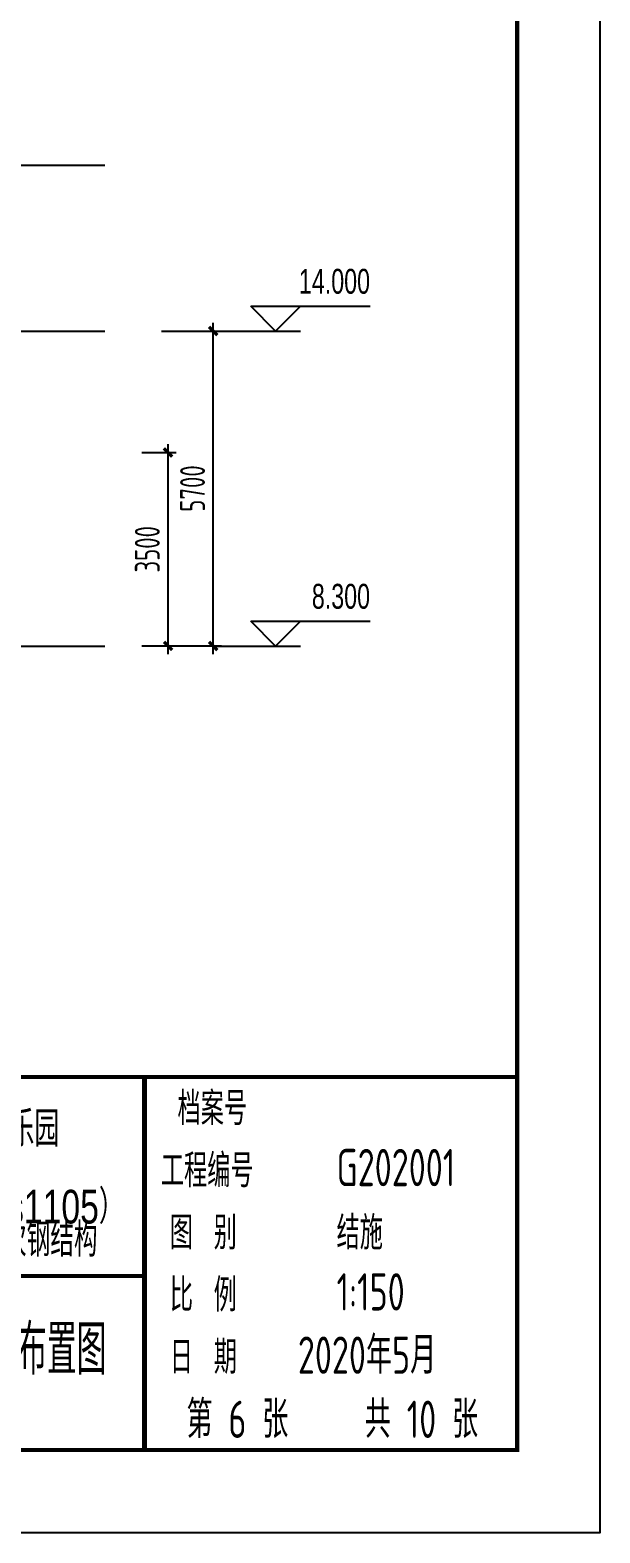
# Model space of a CAD drawing. Extents: x -803796 to -501762, y -1479216 to -846035.
# Drawn here: x -512085 to -501762, y -1196376 to -1169180 of the extents above; entities that cross this region are included whole.
import ezdxf
from ezdxf.enums import TextEntityAlignment as Align

# ---------------------------------------------------------------- set-up
doc = ezdxf.new("R2010")
doc.units = 0
doc.header["$LTSCALE"] = 1500
doc.linetypes.add('XREF-GRID-04区$0$ACAD_ISO04W100', pattern=[30, 24, -3, 0, -3])
doc.layers.get('0').update_dxf_attribs({"linetype": 'CONTINUOUS'})
doc.layers.get('Defpoints').update_dxf_attribs({"linetype": 'CONTINUOUS'})
for name, color, linetype in [('BORDER', 7, 'CONTINUOUS'), ('DIM', 3, 'CONTINUOUS'), ('NUM', 7, 'CONTINUOUS'), ('TEXT', 7, 'CONTINUOUS'), ('THIN', 7, 'CONTINUOUS'), ('XREF-GRID-04区$0$A-DOTE', 14, 'XREF-GRID-04区$0$ACAD_ISO04W100')]:
    doc.layers.add(name, color=color, linetype=linetype)
doc.styles.add('HZ1', font='TXT', dxfattribs={"bigfont": 'hztxt'})
doc.styles.add('TSSD_Dimension', font='Tssdeng.shx', dxfattribs={"width": 0.7, "bigfont": 'hztxt.shx'})
doc.styles.add('TSSD_Label', font='tj03-romans1.shx', dxfattribs={"width": 0.7, "bigfont": 'hztxt.shx'})
doc.styles.add('TSSD_NORM', font='tssdeng.shx', dxfattribs={"width": 0.7, "bigfont": 'hztxt.shx'})
doc.dimstyles.new('TSSD_150_150', dxfattribs={"dimtxt": 450, "dimasz": 150, "dimexe": 150, "dimexo": 375, "dimgap": 150, "dimtad": 1, "dimdec": 0, "dimzin": 0, "dimdsep": 46, "dimtxsty": 'TSSD_Dimension', "dimblk": 'ARCHTICK', "dimblk1": 'ARCHTICK', "dimblk2": 'ARCHTICK', "dimcen": 0, "dimdle": 150, "dimclrt": 7, "dimadec": 0, "dimazin": 0, "dimtfac": 1, "dimtdec": 0, "dimtix": 1, "dimtmove": 2, "dimatfit": 3, "dimfxl": 1, "dimtolj": 1, "dimtzin": 0, "dimarcsym": 0})

# ---------------------------------------------------------------- blocks, each defined once
blk = doc.blocks.new('A$C5A080358')
at = {"color": 3, "elevation": -3}
for points, const_width in [([(-14841, 1749), (13231, 1749), (13231, 8499), (-14841, 8499), (-14841, 1749)], 75), ([(6482, 1714), (6482, 8464)], 90), ([(8732, 2874), (8732, 8464)], 0.15), ([(13231, 7374), (6482, 7374)], 0.15), ([(6482, 6699), (-3599, 6699)], 0.15), ([(13231, 6249), (6482, 6249)], 0.15), ([(6482, 4899), (-3599, 4899)], 75), ([(13231, 5124), (6482, 5124)], 0.15), ([(13231, 3999), (6482, 3999)], 0.15), ([(13231, 2874), (6482, 2874)], 0.15), ([(9857, 1714), (9857, 2874)], 0.15)]:
    blk.add_lwpolyline(points, dxfattribs=dict(at, const_width=const_width))
at = {"color": 0, "style": 'HZ1', "width": 0.7}
for s, p in [('档案号', (7079, 7629, -3)), ('工程编号', (6777, 6504, -3)), ('图 别', (6940, 5379, -3)), ('结施', (9960, 5379, -3)), ('比 例', (6940, 4254, -3)), ('日 期', (6940, 3129, -3))]:
    blk.add_text(s, height=600, dxfattribs=at).set_placement(p)
at = {"style": 'HZ1', "width": 0.697132}
blk.add_text('海花岛1#岛F区水上乐园', height=646.62, dxfattribs=at).set_placement((-262, 7238, -3), (4937, 7238, -3), align=Align.FIT)
at = {"layer": 'NUM', "style": 'TSSD_NORM', "width": 0.7}
for s, p in [('G202001 ', (9960, 6524, -3)), ('1:150', (9960, 4274, -3)), (' 2020年5月', (8972, 3129, -3)), ('共 10 张', (10472, 1968, -3))]:
    blk.add_text(s, height=675, dxfattribs=at).set_placement(p)
at = {"layer": 'TEXT', "style": 'TSSD_Label', "width": 0.7}
blk.add_text('  雪山滑道区山间河流（F-s1105）', height=610.02, dxfattribs=at).set_placement((-1495, 5849, -3), (6112, 5849, -3), align=Align.FIT)
blk.add_text('   配套多媒体设计项目-包装次钢结构', height=610.5, dxfattribs=at).set_placement((-1447, 5066, -9), align=Align.BOTTOM_LEFT)
blk = doc.blocks.new('_ArchTick')
at = {"color": 0, "linetype": 'ByBlock', "const_width": 0.4}
blk.add_lwpolyline([(-0.5, -0.5), (0.5, 0.5)], dxfattribs=at)
blk = doc.blocks.new('*D824')
at = {"layer": 'Defpoints', "color": 0, "transparency": 16777216}
for p in [(-510433, -1176826), (-509586, -1176826), (-510433, -1180326)]:
    blk.add_point(p, dxfattribs=at)
at = {"layer": 'DIM', "color": 0, "lineweight": -2, "transparency": 16777216}
for p, q in [((-509586, -1180476), (-509586, -1176676)), ((-510058, -1176826), (-509436, -1176826)), ((-510058, -1180326), (-509436, -1180326))]:
    blk.add_line(p, q, dxfattribs=at)
at = {"layer": 'DIM', "color": 0, "lineweight": -2, "transparency": 16777216, "xscale": 150, "yscale": 150, "zscale": 150}
for p, rotation in [((-509586, -1176826), 90), ((-509586, -1180326), 270)]:
    blk.add_blockref('_ArchTick', p, dxfattribs=dict(at, rotation=rotation))
at = {"layer": 'DIM', "color": 7, "transparency": 16777216, "insert": (-509961, -1178576), "char_height": 450, "attachment_point": 5, "rotation": 90, "style": 'TSSD_Dimension'}
blk.add_mtext('\\A1;3500', dxfattribs=at)
blk = doc.blocks.new('*D825')
at = {"layer": 'Defpoints', "color": 0, "transparency": 16777216}
for p in [(-510081, -1174626), (-508767, -1174626), (-510433, -1180326)]:
    blk.add_point(p, dxfattribs=at)
at = {"layer": 'DIM', "color": 0, "lineweight": -2, "transparency": 16777216}
for p, q in [((-508767, -1180476), (-508767, -1174476)), ((-509706, -1174626), (-508617, -1174626)), ((-510058, -1180326), (-508617, -1180326))]:
    blk.add_line(p, q, dxfattribs=at)
at = {"layer": 'DIM', "color": 0, "lineweight": -2, "transparency": 16777216, "xscale": 150, "yscale": 150, "zscale": 150}
for p, rotation in [((-508767, -1174626), 90), ((-508767, -1180326), 270)]:
    blk.add_blockref('_ArchTick', p, dxfattribs=dict(at, rotation=rotation))
at = {"layer": 'DIM', "color": 7, "transparency": 16777216, "insert": (-509142, -1177476), "char_height": 450, "attachment_point": 5, "rotation": 90, "style": 'TSSD_Dimension'}
blk.add_mtext('\\A1;5700', dxfattribs=at)

msp = doc.modelspace()

# ---------------------------------------------------------------- linework, layer by layer
at = {"layer": 'BORDER', "elevation": -3.1}
msp.add_lwpolyline([(-590861.8, -1196375.7), (-590861.8, -1133375.7), (-501761.8, -1133375.7), (-501761.8, -1196375.7)], close=True, dxfattribs=at)
at = {"layer": 'BORDER', "const_width": 75, "elevation": -3.1}
msp.add_lwpolyline([(-587111.8, -1194875.7), (-587111.8, -1134875.7), (-503261.8, -1134875.7), (-503261.8, -1194875.7)], close=True, dxfattribs=at)
at = {"layer": 'THIN'}
for p, q in [((-507636.6, -1174626.4, -3.1), (-508086.6, -1174176.4, -3.1)), ((-508086.6, -1174176.4, -3.1), (-507186.6, -1174176.4, -3.1)), ((-507636.6, -1174626.4, -3.1), (-507186.6, -1174176.4, -3.1)), ((-507186.6, -1174176.4, -3.1), (-505926.6, -1174176.4, -3.1)), ((-508766.6, -1174626.4, -3.1), (-507186.6, -1174626.4, -3.1)), ((-507636.6, -1180326.4, -3.1), (-508086.6, -1179876.4, -3.1)), ((-508086.6, -1179876.4, -3.1), (-507186.6, -1179876.4, -3.1)), ((-507636.6, -1180326.4, -3.1), (-507186.6, -1179876.4, -3.1)), ((-507186.6, -1179876.4, -3.1), (-505926.6, -1179876.4, -3.1)), ((-508766.6, -1180326.4, -3.1), (-507186.6, -1180326.4, -3.1))]:
    msp.add_line(p, q, dxfattribs=at)
at = {"layer": 'XREF-GRID-04区$0$A-DOTE', "ltscale": 0.1}
for p, q in [((-527829.3, -1171626.4, -3.1), (-510433.4, -1171626.4, -3.1)), ((-527829.3, -1174626.4, -3.1), (-510433.4, -1174626.4, -3.1)), ((-527829.3, -1180326.4, -3.1), (-510433.4, -1180326.4, -3.1))]:
    msp.add_line(p, q, dxfattribs=at)

# ---------------------------------------------------------------- block references
at = {"layer": 'TEXT'}
msp.add_blockref('A$C5A080358', (-516493, -1196625), dxfattribs=at)

# ---------------------------------------------------------------- texts
at = {"layer": 'NUM', "style": 'TSSD_NORM', "width": 0.6}
msp.add_text('调皮的喷嚏+顽皮雪人钢梁平面布置图', height=900, dxfattribs=at).set_placement((-519691.5, -1193779.2, -3.1), align=Align.BOTTOM_LEFT)
at = {"layer": 'NUM', "style": 'TSSD_NORM', "width": 0.7}
msp.add_text('第 6 张', height=675, dxfattribs=at).set_placement((-509251.8, -1194656.6, -3.1))
at = {"layer": 'THIN', "style": 'TSSD_Label', "width": 0.7}
for s, p in [('14.000', (-505926.6, -1174086.4, -3.1)), ('8.300', (-505926.6, -1179786.4, -3.1))]:
    msp.add_text(s, height=450, dxfattribs=at).set_placement(p, align=Align.BOTTOM_RIGHT)

# ---------------------------------------------------------------- dimensions: what is measured, and where the dimension line sits
at = {"layer": 'DIM'}
for base, p2, picture, middle in [((-508766.6, -1174626.4, -3.1), (-510081.4, -1174626.4, -3.1), '*D825', (-509141.6, -1177476.4, -3.1)), ((-509585.8, -1176826.4, -3.1), (-510433.4, -1176826.4, -3.1), '*D824', (-509960.8, -1178576.4, -3.1))]:
    dim = msp.add_linear_dim(base=base, p1=(-510433.4, -1180326.4, -3.1), p2=p2, angle=90, dimstyle='TSSD_150_150', dxfattribs=at)
    dim.commit()
    dim.dimension.update_dxf_attribs({"geometry": picture, "text_midpoint": middle})

doc.saveas('drawing.dxf')
